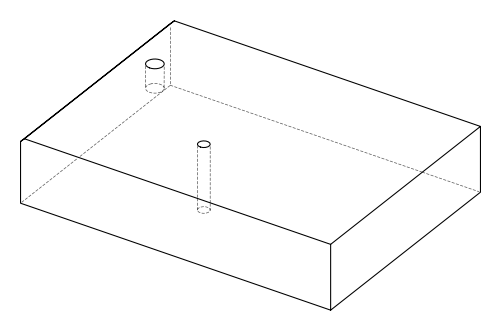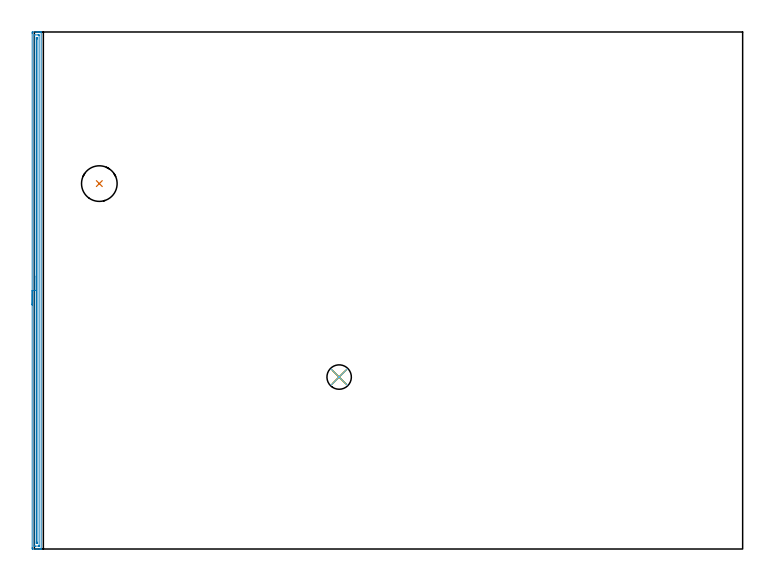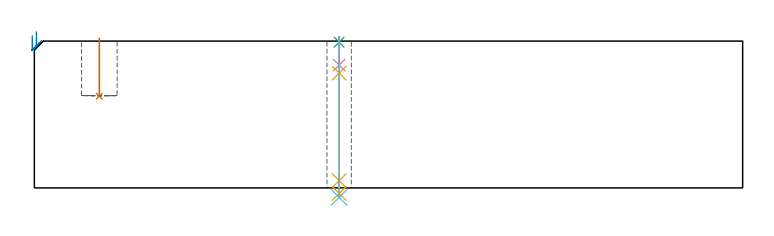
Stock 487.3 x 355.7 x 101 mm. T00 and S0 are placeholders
(PLAN: 6 operations, 5 tool changes, 9.9 min)
(1 INDEXABLE_INSERT_DRILL_BLIND_HOLE_FROM_SOLID | STEP1POCKET | NXT0302_020 | 0.16 min | 17706 mm3)
(2 AREA_MILL | FG_CHAMFER_SURFACE | UGT0205_001 | 8.7 min | 6836 mm3)
(3 SPOT_DRILL | STEP1HOLE | NXT0321_9005460120000 | 0.03 min | 3 mm3)
(4 DRILL_BLIND_HOLE_INTO_CENTER | STEP1HOLE | NXT0301_081 | 0.08 min | 1430 mm3)
(5 GUN_DRILL_THROUGH_HOLE | STEP1HOLE | UGT0307_007 | 0.51 min | 6690 mm3)
(6 DRILL_TO_ENLARGE_THROUGH_HOLE | STEP1HOLE | UGT0301_291 | 0.44 min | 14210 mm3)
(TOOL NXT0302_020 | Index. Insert Drill 24.5mm [880-D2450L25-03] | D24.5 PA176 FL74 Z2)
(TOOL UGT0205_001 | Chamfer Mill 20 x 3 x 45 deg. | D20 FL50 Z2)
(TOOL NXT0321_9005460120000 | NC Spot Drill, 142deg, 12mm, Carbide, Uncoated | D12 PA142 FL30 Z2)
(TOOL NXT0301_081 | Carbide Drill 11mm [860.1-1100-033A1-MM 2214] | D11 PA140 FL55 Z2)
(TOOL UGT0307_007 | Gun Drill 10 mm | D10 PA130 FL24 Z1)
(TOOL UGT0301_291 | Twist Drill 16.8 mm | D16.8 PA118 FL125 Z2)
(OP 1 INDEXABLE_INSERT_DRILL_BLIND_HOLE_FROM_SOLID)
G17 G21 G94 G90
T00 M6
G54
G17 G0 G90 X44.7 Y251.4 S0 M3
G43 Z111. H1
G94 G81 G98 Z63.1 F250. R103.
G80
M5
M2
(OP 2 AREA_MILL)
G17 G21 G94 G90
T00 M6
G54
G17 G0 G90 X-1.5 Y167.85 S1061 M3
G43 Z111. H0
Z104.8
G94 G1 Y167.888 Z103.928 F250.
Y168.002 Z103.064
Y168.191 Z102.212
Y168.453 Z101.38
Y168.787 Z100.574
Y169.19 Z99.8
Y169.658 Z99.064
Y170.19 Z98.372
Y170.779 Z97.729
Y171.422 Z97.14
Y172.114 Z96.609
Y172.85 Z96.14
Y173.624 Z95.737
Y174.43 Z95.403
Y175.262 Z95.141
Y176.114 Z94.952
Y176.978 Z94.838
Y177.85 Z94.8
Y354.656
X-1.499 Y355.088 Z94.801
X-1.495 Y355.544 Z94.803
X-1.491 Y355.691 Z94.805
X-1.045 Y355.7 Z95.251
X1.6 Z97.894
X2.156 Z98.453
X2.482 Z98.778
X3.038 Z99.334
X3.363 Z99.658
X4.015 Z100.315
X4.364 Z100.663
X4.695 Y355.694 Z100.986
X4.698 Y355.692 Z100.988
X4.7 Y355.535 Z101.
Y0.165
X4.697 Y0.008 Z100.988
X4.695 Y0.006 Z100.986
X4.364 Y0. Z100.663
X4.016 Z100.315
X3.363 Z99.658
X2.156 Z98.453
X1.6 Z97.894
X-1.045 Y0.001 Z95.251
X-1.276 Y0.004 Z95.021
X-1.491 Y0.009 Z94.805
X-1.495 Y0.156 Z94.803
X-1.499 Y0.612 Z94.801
X-1.5 Y1.072 Z94.8
Y177.85
X-0.086 Z96.214
X-0.085 Y353.608 Z96.215
X-0.084 Y353.659 Z96.216
X-0.082 Y353.683 Z96.218
X-0.08 Y353.688 Z96.22
X-0.066 Y353.69 Z96.234
X0.327 Y353.699 Z96.627
X2.482 Z98.782
X2.974 Y353.697 Z99.274
X3.185 Y353.69 Z99.485
X3.279 Y353.671 Z99.579
X3.284 Y353.383 Z99.584
X3.285 Y353.303 Z99.585
Y2.092
X3.284 Y2.041 Z99.584
X3.282 Y2.017 Z99.582
X3.28 Y2.012 Z99.58
X3.266 Y2.01 Z99.566
X2.873 Y2.001 Z99.173
X0.718 Z97.018
X0.226 Y2.003 Z96.526
X0.015 Y2.01 Z96.315
X-0.079 Y2.028 Z96.221
X-0.084 Y2.317 Z96.216
X-0.085 Y2.397 Z96.215
X-0.086 Y177.85 Z96.214
X1.328 Z97.628
X1.329 Y350.899 Z97.629
X1.331 Y351.517 Z97.631
X1.334 Y351.654 Z97.634
X1.335 Y351.681 Z97.635
X1.36 Y351.69 Z97.66
X1.423 Y351.697 Z97.723
X1.6 Y351.699 Z97.9
X1.781 Y351.697 Z98.081
X1.832 Y351.694 Z98.132
X1.86 Y351.69 Z98.16
X1.865 Y351.679 Z98.165
X1.868 Y351.608 Z98.168
X1.87 Y351.517 Z98.17
X1.871 Y351.242 Z98.171
X1.872 Y350.624 Z98.172
X1.871 Y4.801 Z98.171
X1.869 Y4.183 Z98.169
X1.866 Y4.046 Z98.166
X1.865 Y4.019 Z98.165
X1.84 Y4.01 Z98.14
X1.778 Y4.003 Z98.078
X1.6 Y4.001 Z97.9
X1.419 Y4.003 Z97.719
X1.368 Y4.006 Z97.668
X1.34 Y4.01 Z97.64
X1.335 Y4.021 Z97.635
X1.332 Y4.092 Z97.632
X1.33 Y4.183 Z97.63
X1.329 Y4.458 Z97.629
X1.328 Y5.076 Z97.628
Y177.85
Y178.722 Z97.667
Y179.586 Z97.78
Y180.438 Z97.969
Y181.27 Z98.232
Y182.076 Z98.565
Y182.85 Z98.968
Y183.586 Z99.437
Y184.278 Z99.968
Y184.921 Z100.557
Y185.51 Z101.201
Y186.042 Z101.893
Y186.51 Z102.628
Y186.913 Z103.402
Y187.247 Z104.208
Y187.509 Z105.04
Y187.698 Z105.892
Y187.812 Z106.757
Y187.85 Z107.628
G0 Z111.
M5
M2
(OP 3 SPOT_DRILL)
G17 G21 G94 G90
T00 M6
G54
G17 G0 G90 X209.7 Y118.3 S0 M3
G43 Z111. H0
G94 G81 G98 Z100.277 F250. R104.
G80
M5
M2
(OP 4 DRILL_BLIND_HOLE_INTO_CENTER)
G17 G21 G94 G90
T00 M6
G54
G17 G0 G90 X209.7 Y118.3 S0 M3
G43 Z111. H1
G94 G81 G98 Z84.5 F250. R103.
G80
M5
M2
(OP 5 GUN_DRILL_THROUGH_HOLE)
G17 G21 G94 G90
T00 M6
G54
G17 G0 G90 X209.7 Y118.3 M8
G43 Z111. H0
Z97.03
S716 M3
G94 G1 Z78.988 F125. M26
G4 X.084
Z5. F250.
G4 X.084
Z-3.832 F125.
G4 X.084
M5
M9
G0 Z97.03
Z111.
M2
(OP 6 DRILL_TO_ENLARGE_THROUGH_HOLE)
G17 G21 G94 G90
T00 M6
G54
G17 G0 G90 X209.7 Y118.3 S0 M3
G43 Z111. H0
G94 G73 G98 Z-6.547 F250. Q15.364 R103.
G80
M5
M2
